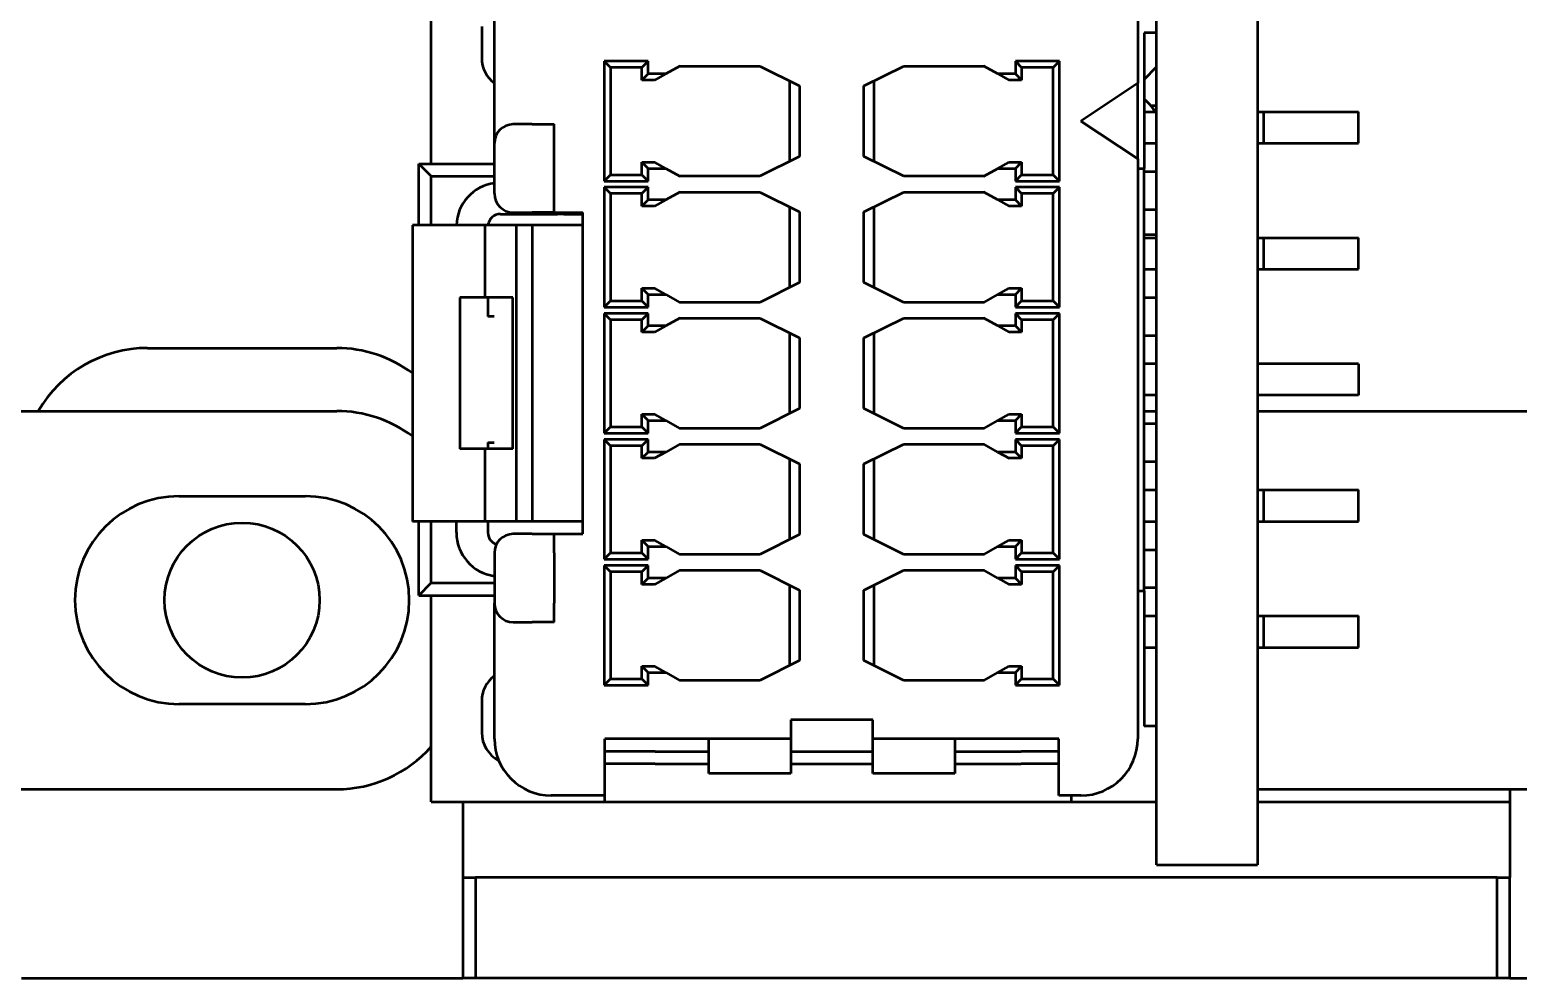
# Model space of a CAD drawing. Header units: millimetres. Extents: x 3118 to 4801, y 919 to 1849.
# Drawn here: x 3482.19 to 3505.79, y 1548.73 to 1563.78 of the extents above; entities that cross this region are included whole.
import ezdxf

# ---------------------------------------------------------------- set-up
doc = ezdxf.new("R2010")
doc.units = ezdxf.units.MM
doc.header["$LTSCALE"] = 1.8
doc.layers.add('외형선(ISO)', color=7, linetype='Continuous', lineweight=50)

msp = doc.modelspace()

# ---------------------------------------------------------------- linework, layer by layer
at = {"layer": '외형선(ISO)'}
for p, q in [((3501.66, 1567.527), (3501.66, 1550.527)), ((3488.56, 1561.652), (3488.56, 1564.927)), ((3500.06, 1563.727), (3500.06, 1564.927)), ((3489.56, 1561.977), (3489.56, 1564.127)), ((3499.76, 1564.127), (3499.76, 1562.927)), ((3489.36, 1563.827), (3489.36, 1563.327)), ((3500.06, 1563.727), (3499.86, 1563.727)), ((3499.86, 1563.727), (3499.86, 1561.577)), ((3500.06, 1561.527), (3500.06, 1563.727)), ((3491.3, 1563.277), (3491.3, 1561.377)), ((3492, 1563.277), (3491.3, 1563.277)), ((3491.3, 1563.277), (3491.4, 1563.177)), ((3492, 1563.277), (3491.9, 1563.177)), ((3492, 1563.077), (3492, 1563.277)), ((3497.82, 1563.277), (3497.82, 1563.077)), ((3498.52, 1563.277), (3497.82, 1563.277)), ((3497.82, 1563.277), (3497.92, 1563.177)), ((3498.52, 1563.277), (3498.42, 1563.177)), ((3498.52, 1561.377), (3498.52, 1563.277)), ((3491.4, 1563.177), (3491.4, 1561.477)), ((3491.9, 1563.177), (3491.4, 1563.177)), ((3491.9, 1562.977), (3491.9, 1563.177)), ((3492, 1563.077), (3491.9, 1562.977)), ((3492.277, 1563.077), (3492, 1563.077)), ((3492.277, 1563.077), (3492.1, 1562.977)), ((3492.5, 1563.202), (3492.277, 1563.077)), ((3492.5, 1563.202), (3493.77, 1563.202)), ((3493.77, 1563.202), (3494.4, 1562.887)), ((3495.42, 1562.887), (3496.05, 1563.202)), ((3496.05, 1563.202), (3497.32, 1563.202)), ((3497.542, 1563.077), (3497.32, 1563.202)), ((3497.82, 1563.077), (3497.542, 1563.077)), ((3497.542, 1563.077), (3497.72, 1562.977)), ((3497.82, 1563.077), (3497.92, 1562.977)), ((3498.42, 1563.177), (3497.92, 1563.177)), ((3497.92, 1563.177), (3497.92, 1562.977)), ((3498.42, 1561.477), (3498.42, 1563.177)), ((3499.86, 1562.987), (3500.06, 1563.187)), ((3492.1, 1562.977), (3491.9, 1562.977)), ((3494.24, 1562.967), (3494.24, 1561.687)), ((3494.4, 1562.887), (3494.4, 1561.767)), ((3495.42, 1561.767), (3495.42, 1562.887)), ((3495.58, 1561.687), (3495.58, 1562.967)), ((3497.92, 1562.977), (3497.72, 1562.977)), ((3499.76, 1562.927), (3498.86, 1562.327)), ((3499.76, 1561.727), (3499.76, 1562.927)), ((3499.965, 1562.577), (3500.06, 1562.577)), ((3498.86, 1562.327), (3499.76, 1561.727)), ((3499.86, 1562.477), (3500.06, 1562.477)), ((3501.66, 1562.477), (3501.76, 1562.477)), ((3501.76, 1562.477), (3503.26, 1562.477)), ((3501.76, 1561.977), (3501.76, 1562.477)), ((3503.26, 1561.977), (3503.26, 1562.477)), ((3490.16, 1562.277), (3489.86, 1562.277)), ((3490.16, 1562.277), (3490.51, 1562.277)), ((3490.51, 1561.977), (3490.51, 1562.277)), ((3489.56, 1561.177), (3489.56, 1561.977)), ((3490.51, 1561.177), (3490.51, 1561.977)), ((3499.86, 1561.977), (3500.06, 1561.977)), ((3501.66, 1561.977), (3501.76, 1561.977)), ((3501.76, 1561.977), (3503.26, 1561.977)), ((3488.56, 1561.452), (3488.36, 1561.652)), ((3488.36, 1560.677), (3488.36, 1561.652)), ((3488.36, 1561.652), (3489.56, 1561.652)), ((3491.9, 1561.677), (3492.1, 1561.677)), ((3491.9, 1561.477), (3491.9, 1561.677)), ((3492, 1561.577), (3491.9, 1561.677)), ((3492.277, 1561.577), (3492.1, 1561.677)), ((3494.4, 1561.767), (3493.77, 1561.452)), ((3496.05, 1561.452), (3495.42, 1561.767)), ((3497.542, 1561.577), (3497.72, 1561.677)), ((3497.72, 1561.677), (3497.92, 1561.677)), ((3497.82, 1561.577), (3497.92, 1561.677)), ((3497.92, 1561.677), (3497.92, 1561.477)), ((3499.76, 1561.727), (3499.76, 1552.527)), ((3488.56, 1561.452), (3489.56, 1561.452)), ((3488.56, 1560.677), (3488.56, 1561.452)), ((3491.3, 1561.377), (3491.4, 1561.477)), ((3491.3, 1561.377), (3492, 1561.377)), ((3491.4, 1561.477), (3491.9, 1561.477)), ((3492, 1561.377), (3491.9, 1561.477)), ((3492, 1561.577), (3492.277, 1561.577)), ((3492, 1561.377), (3492, 1561.577)), ((3492.277, 1561.577), (3492.5, 1561.452)), ((3493.77, 1561.452), (3492.5, 1561.452)), ((3497.32, 1561.452), (3496.05, 1561.452)), ((3497.32, 1561.452), (3497.542, 1561.577)), ((3497.542, 1561.577), (3497.82, 1561.577)), ((3497.82, 1561.577), (3497.82, 1561.377)), ((3497.82, 1561.377), (3497.92, 1561.477)), ((3497.82, 1561.377), (3498.52, 1561.377)), ((3497.92, 1561.477), (3498.42, 1561.477)), ((3498.52, 1561.377), (3498.42, 1561.477)), ((3499.76, 1561.577), (3499.86, 1561.577)), ((3499.86, 1554.877), (3499.86, 1561.577)), ((3499.86, 1561.527), (3500.06, 1561.527)), ((3500.06, 1560.927), (3500.06, 1561.527)), ((3490.51, 1560.877), (3490.51, 1561.177)), ((3491.3, 1561.277), (3491.3, 1559.377)), ((3492, 1561.277), (3491.3, 1561.277)), ((3491.3, 1561.277), (3491.4, 1561.177)), ((3491.4, 1561.177), (3491.4, 1559.477)), ((3491.9, 1561.177), (3491.4, 1561.177)), ((3492, 1561.277), (3491.9, 1561.177)), ((3491.9, 1560.977), (3491.9, 1561.177)), ((3492, 1561.077), (3492, 1561.277)), ((3492.5, 1561.202), (3492.277, 1561.077)), ((3492.5, 1561.202), (3493.77, 1561.202)), ((3493.77, 1561.202), (3494.4, 1560.887)), ((3495.42, 1560.887), (3496.05, 1561.202)), ((3496.05, 1561.202), (3497.32, 1561.202)), ((3497.542, 1561.077), (3497.32, 1561.202)), ((3497.82, 1561.277), (3497.82, 1561.077)), ((3498.52, 1561.277), (3497.82, 1561.277)), ((3497.82, 1561.277), (3497.92, 1561.177)), ((3498.42, 1561.177), (3497.92, 1561.177)), ((3497.92, 1561.177), (3497.92, 1560.977)), ((3498.52, 1561.277), (3498.42, 1561.177)), ((3498.42, 1559.477), (3498.42, 1561.177)), ((3498.52, 1559.377), (3498.52, 1561.277)), ((3492, 1561.077), (3491.9, 1560.977)), ((3492.1, 1560.977), (3491.9, 1560.977)), ((3492.277, 1561.077), (3492, 1561.077)), ((3492.277, 1561.077), (3492.1, 1560.977)), ((3494.24, 1560.967), (3494.24, 1559.687)), ((3495.58, 1559.687), (3495.58, 1560.967)), ((3497.82, 1561.077), (3497.542, 1561.077)), ((3497.542, 1561.077), (3497.72, 1560.977)), ((3497.92, 1560.977), (3497.72, 1560.977)), ((3497.82, 1561.077), (3497.92, 1560.977)), ((3499.86, 1560.927), (3500.06, 1560.927)), ((3500.06, 1559.527), (3500.06, 1560.927)), ((3489.41, 1560.677), (3488.26, 1560.677)), ((3488.26, 1560.677), (3488.26, 1555.977)), ((3489.91, 1560.677), (3489.41, 1560.677)), ((3489.41, 1560.677), (3489.41, 1559.527)), ((3489.657, 1560.852), (3490.51, 1560.852)), ((3489.86, 1560.877), (3490.16, 1560.877)), ((3489.91, 1555.977), (3489.91, 1560.677)), ((3490.16, 1560.677), (3489.91, 1560.677)), ((3490.51, 1560.877), (3490.16, 1560.877)), ((3490.306, 1560.677), (3490.16, 1560.677)), ((3490.16, 1560.677), (3490.16, 1555.977)), ((3490.806, 1560.677), (3490.306, 1560.677)), ((3490.51, 1560.877), (3490.51, 1560.852)), ((3490.51, 1560.877), (3490.96, 1560.877)), ((3490.51, 1560.852), (3490.56, 1560.852)), ((3490.56, 1560.877), (3490.56, 1560.852)), ((3490.66, 1560.852), (3490.56, 1560.852)), ((3490.66, 1560.877), (3490.66, 1560.852)), ((3490.66, 1560.852), (3490.96, 1560.852)), ((3490.96, 1560.677), (3490.806, 1560.677)), ((3490.96, 1555.777), (3490.96, 1560.877)), ((3494.4, 1560.887), (3494.4, 1559.767)), ((3495.42, 1559.767), (3495.42, 1560.887)), ((3499.86, 1560.527), (3500.06, 1560.527)), ((3499.86, 1560.477), (3500.06, 1560.477)), ((3501.66, 1560.477), (3501.76, 1560.477)), ((3501.76, 1560.477), (3503.26, 1560.477)), ((3501.76, 1559.977), (3501.76, 1560.477)), ((3503.26, 1559.977), (3503.26, 1560.477)), ((3499.86, 1559.977), (3500.06, 1559.977)), ((3501.66, 1559.977), (3501.76, 1559.977)), ((3501.76, 1559.977), (3503.26, 1559.977)), ((3494.4, 1559.767), (3493.77, 1559.452)), ((3496.05, 1559.452), (3495.42, 1559.767)), ((3489.41, 1559.527), (3489.01, 1559.527)), ((3489.01, 1559.527), (3489.01, 1557.127)), ((3489.855, 1559.527), (3489.41, 1559.527)), ((3489.457, 1559.527), (3489.457, 1559.227)), ((3489.855, 1557.127), (3489.855, 1559.527)), ((3491.9, 1559.677), (3492.1, 1559.677)), ((3491.9, 1559.477), (3491.9, 1559.677)), ((3492, 1559.577), (3491.9, 1559.677)), ((3492, 1559.577), (3492.277, 1559.577)), ((3492, 1559.377), (3492, 1559.577)), ((3492.277, 1559.577), (3492.1, 1559.677)), ((3492.277, 1559.577), (3492.5, 1559.452)), ((3497.32, 1559.452), (3497.542, 1559.577)), ((3497.542, 1559.577), (3497.72, 1559.677)), ((3497.542, 1559.577), (3497.82, 1559.577)), ((3497.72, 1559.677), (3497.92, 1559.677)), ((3497.82, 1559.577), (3497.92, 1559.677)), ((3497.82, 1559.577), (3497.82, 1559.377)), ((3497.92, 1559.677), (3497.92, 1559.477)), ((3499.86, 1559.527), (3500.06, 1559.527)), ((3500.06, 1558.927), (3500.06, 1559.527)), ((3491.3, 1559.377), (3491.4, 1559.477)), ((3491.3, 1559.377), (3492, 1559.377)), ((3491.3, 1559.277), (3491.3, 1557.377)), ((3492, 1559.277), (3491.3, 1559.277)), ((3491.3, 1559.277), (3491.4, 1559.177)), ((3491.4, 1559.477), (3491.9, 1559.477)), ((3492, 1559.377), (3491.9, 1559.477)), ((3492, 1559.277), (3491.9, 1559.177)), ((3492, 1559.077), (3492, 1559.277)), ((3493.77, 1559.452), (3492.5, 1559.452)), ((3497.32, 1559.452), (3496.05, 1559.452)), ((3497.82, 1559.377), (3497.92, 1559.477)), ((3497.82, 1559.377), (3498.52, 1559.377)), ((3497.82, 1559.277), (3497.82, 1559.077)), ((3498.52, 1559.277), (3497.82, 1559.277)), ((3497.82, 1559.277), (3497.92, 1559.177)), ((3497.92, 1559.477), (3498.42, 1559.477)), ((3498.52, 1559.377), (3498.42, 1559.477)), ((3498.52, 1559.277), (3498.42, 1559.177)), ((3498.52, 1557.377), (3498.52, 1559.277)), ((3489.557, 1559.227), (3489.457, 1559.227)), ((3491.4, 1559.177), (3491.4, 1557.477)), ((3491.9, 1559.177), (3491.4, 1559.177)), ((3491.9, 1558.977), (3491.9, 1559.177)), ((3492, 1559.077), (3491.9, 1558.977)), ((3492.277, 1559.077), (3492, 1559.077)), ((3492.277, 1559.077), (3492.1, 1558.977)), ((3492.5, 1559.202), (3492.277, 1559.077)), ((3492.5, 1559.202), (3493.77, 1559.202)), ((3493.77, 1559.202), (3494.4, 1558.887)), ((3495.42, 1558.887), (3496.05, 1559.202)), ((3496.05, 1559.202), (3497.32, 1559.202)), ((3497.542, 1559.077), (3497.32, 1559.202)), ((3497.82, 1559.077), (3497.542, 1559.077)), ((3497.542, 1559.077), (3497.72, 1558.977)), ((3497.82, 1559.077), (3497.92, 1558.977)), ((3498.42, 1559.177), (3497.92, 1559.177)), ((3497.92, 1559.177), (3497.92, 1558.977)), ((3498.42, 1557.477), (3498.42, 1559.177)), ((3492.1, 1558.977), (3491.9, 1558.977)), ((3494.24, 1558.967), (3494.24, 1557.687)), ((3494.4, 1558.887), (3494.4, 1557.767)), ((3495.42, 1557.767), (3495.42, 1558.887)), ((3495.58, 1557.687), (3495.58, 1558.967)), ((3497.92, 1558.977), (3497.72, 1558.977)), ((3499.86, 1558.927), (3500.06, 1558.927)), ((3500.06, 1557.527), (3500.06, 1558.927)), ((3484.06, 1558.727), (3487.06, 1558.727)), ((3500.06, 1558.477), (3499.86, 1558.477)), ((3503.26, 1558.477), (3501.66, 1558.477)), ((3503.26, 1558.477), (3503.26, 1557.977)), ((3500.06, 1557.977), (3499.86, 1557.977)), ((3503.26, 1557.977), (3501.66, 1557.977)), ((3478.06, 1557.727), (3487.06, 1557.727)), ((3491.9, 1557.677), (3492.1, 1557.677)), ((3491.9, 1557.477), (3491.9, 1557.677)), ((3492, 1557.577), (3491.9, 1557.677)), ((3492.277, 1557.577), (3492.1, 1557.677)), ((3494.4, 1557.767), (3493.77, 1557.452)), ((3496.05, 1557.452), (3495.42, 1557.767)), ((3497.542, 1557.577), (3497.72, 1557.677)), ((3497.72, 1557.677), (3497.92, 1557.677)), ((3497.82, 1557.577), (3497.92, 1557.677)), ((3497.92, 1557.677), (3497.92, 1557.477)), ((3499.86, 1557.727), (3500.06, 1557.727)), ((3501.66, 1557.727), (3510.66, 1557.727)), ((3491.3, 1557.377), (3491.4, 1557.477)), ((3491.3, 1557.377), (3492, 1557.377)), ((3491.4, 1557.477), (3491.9, 1557.477)), ((3492, 1557.377), (3491.9, 1557.477)), ((3492, 1557.577), (3492.277, 1557.577)), ((3492, 1557.377), (3492, 1557.577)), ((3492.277, 1557.577), (3492.5, 1557.452)), ((3493.77, 1557.452), (3492.5, 1557.452)), ((3497.32, 1557.452), (3496.05, 1557.452)), ((3497.32, 1557.452), (3497.542, 1557.577)), ((3497.542, 1557.577), (3497.82, 1557.577)), ((3497.82, 1557.577), (3497.82, 1557.377)), ((3497.82, 1557.377), (3497.92, 1557.477)), ((3497.82, 1557.377), (3498.52, 1557.377)), ((3497.92, 1557.477), (3498.42, 1557.477)), ((3498.52, 1557.377), (3498.42, 1557.477)), ((3499.86, 1557.527), (3500.06, 1557.527)), ((3500.06, 1556.927), (3500.06, 1557.527)), ((3489.457, 1557.227), (3489.457, 1557.127)), ((3489.457, 1557.227), (3489.557, 1557.227)), ((3491.3, 1557.277), (3491.3, 1555.377)), ((3492, 1557.277), (3491.3, 1557.277)), ((3491.3, 1557.277), (3491.4, 1557.177)), ((3491.4, 1557.177), (3491.4, 1555.477)), ((3491.9, 1557.177), (3491.4, 1557.177)), ((3492, 1557.277), (3491.9, 1557.177)), ((3491.9, 1556.977), (3491.9, 1557.177)), ((3492, 1557.077), (3492, 1557.277)), ((3492.5, 1557.202), (3492.277, 1557.077)), ((3492.5, 1557.202), (3493.77, 1557.202)), ((3493.77, 1557.202), (3494.4, 1556.887)), ((3495.42, 1556.887), (3496.05, 1557.202)), ((3496.05, 1557.202), (3497.32, 1557.202)), ((3497.542, 1557.077), (3497.32, 1557.202)), ((3497.82, 1557.277), (3497.82, 1557.077)), ((3498.52, 1557.277), (3497.82, 1557.277)), ((3497.82, 1557.277), (3497.92, 1557.177)), ((3498.42, 1557.177), (3497.92, 1557.177)), ((3497.92, 1557.177), (3497.92, 1556.977)), ((3498.52, 1557.277), (3498.42, 1557.177)), ((3498.42, 1555.477), (3498.42, 1557.177)), ((3498.52, 1555.377), (3498.52, 1557.277)), ((3489.41, 1557.127), (3489.01, 1557.127)), ((3489.855, 1557.127), (3489.41, 1557.127)), ((3489.41, 1557.127), (3489.41, 1555.977)), ((3492, 1557.077), (3491.9, 1556.977)), ((3492.1, 1556.977), (3491.9, 1556.977)), ((3492.277, 1557.077), (3492, 1557.077)), ((3492.277, 1557.077), (3492.1, 1556.977)), ((3494.24, 1556.967), (3494.24, 1555.687)), ((3495.58, 1555.687), (3495.58, 1556.967)), ((3497.82, 1557.077), (3497.542, 1557.077)), ((3497.542, 1557.077), (3497.72, 1556.977)), ((3497.92, 1556.977), (3497.72, 1556.977)), ((3497.82, 1557.077), (3497.92, 1556.977)), ((3499.86, 1556.927), (3500.06, 1556.927)), ((3500.06, 1555.527), (3500.06, 1556.927)), ((3494.4, 1556.887), (3494.4, 1555.767)), ((3495.42, 1555.767), (3495.42, 1556.887)), ((3499.86, 1556.477), (3500.06, 1556.477)), ((3501.66, 1556.477), (3501.76, 1556.477)), ((3501.76, 1556.477), (3503.26, 1556.477)), ((3501.76, 1555.977), (3501.76, 1556.477)), ((3503.26, 1555.977), (3503.26, 1556.477)), ((3484.56, 1556.377), (3486.56, 1556.377)), ((3489.41, 1555.977), (3488.26, 1555.977)), ((3488.36, 1554.802), (3488.36, 1555.977)), ((3488.56, 1555.002), (3488.56, 1555.977)), ((3488.957, 1555.802), (3488.957, 1555.977)), ((3489.91, 1555.977), (3489.41, 1555.977)), ((3489.457, 1555.977), (3489.457, 1555.802)), ((3490.16, 1555.977), (3489.91, 1555.977)), ((3490.306, 1555.977), (3490.16, 1555.977)), ((3490.806, 1555.977), (3490.306, 1555.977)), ((3490.96, 1555.977), (3490.806, 1555.977)), ((3499.86, 1555.977), (3500.06, 1555.977)), ((3501.66, 1555.977), (3501.76, 1555.977)), ((3501.76, 1555.977), (3503.26, 1555.977)), ((3490.16, 1555.777), (3489.86, 1555.777)), ((3490.16, 1555.777), (3490.51, 1555.777)), ((3490.51, 1555.777), (3490.96, 1555.777)), ((3490.51, 1555.477), (3490.51, 1555.777)), ((3494.4, 1555.767), (3493.77, 1555.452)), ((3496.05, 1555.452), (3495.42, 1555.767)), ((3489.56, 1555.477), (3489.56, 1554.677)), ((3490.51, 1555.477), (3490.51, 1554.677)), ((3491.3, 1555.377), (3491.4, 1555.477)), ((3491.4, 1555.477), (3491.9, 1555.477)), ((3491.9, 1555.677), (3492.1, 1555.677)), ((3491.9, 1555.477), (3491.9, 1555.677)), ((3492, 1555.577), (3491.9, 1555.677)), ((3492, 1555.377), (3491.9, 1555.477)), ((3492, 1555.577), (3492.277, 1555.577)), ((3492, 1555.377), (3492, 1555.577)), ((3492.277, 1555.577), (3492.1, 1555.677)), ((3492.277, 1555.577), (3492.5, 1555.452)), ((3497.32, 1555.452), (3497.542, 1555.577)), ((3497.542, 1555.577), (3497.72, 1555.677)), ((3497.542, 1555.577), (3497.82, 1555.577)), ((3497.72, 1555.677), (3497.92, 1555.677)), ((3497.82, 1555.577), (3497.92, 1555.677)), ((3497.82, 1555.577), (3497.82, 1555.377)), ((3497.82, 1555.377), (3497.92, 1555.477)), ((3497.92, 1555.677), (3497.92, 1555.477)), ((3497.92, 1555.477), (3498.42, 1555.477)), ((3498.52, 1555.377), (3498.42, 1555.477)), ((3499.86, 1555.527), (3500.06, 1555.527)), ((3500.06, 1554.927), (3500.06, 1555.527)), ((3491.3, 1555.377), (3492, 1555.377)), ((3491.3, 1555.277), (3491.3, 1553.377)), ((3492, 1555.277), (3491.3, 1555.277)), ((3491.3, 1555.277), (3491.4, 1555.177)), ((3492, 1555.277), (3491.9, 1555.177)), ((3492, 1555.077), (3492, 1555.277)), ((3493.77, 1555.452), (3492.5, 1555.452)), ((3497.32, 1555.452), (3496.05, 1555.452)), ((3497.82, 1555.377), (3498.52, 1555.377)), ((3497.82, 1555.277), (3497.82, 1555.077)), ((3498.52, 1555.277), (3497.82, 1555.277)), ((3497.82, 1555.277), (3497.92, 1555.177)), ((3498.52, 1555.277), (3498.42, 1555.177)), ((3498.52, 1553.377), (3498.52, 1555.277)), ((3491.4, 1555.177), (3491.4, 1553.477)), ((3491.9, 1555.177), (3491.4, 1555.177)), ((3491.9, 1554.977), (3491.9, 1555.177)), ((3492, 1555.077), (3491.9, 1554.977)), ((3492.277, 1555.077), (3492, 1555.077)), ((3492.277, 1555.077), (3492.1, 1554.977)), ((3492.5, 1555.202), (3492.277, 1555.077)), ((3492.5, 1555.202), (3493.77, 1555.202)), ((3493.77, 1555.202), (3494.4, 1554.887)), ((3495.42, 1554.887), (3496.05, 1555.202)), ((3496.05, 1555.202), (3497.32, 1555.202)), ((3497.542, 1555.077), (3497.32, 1555.202)), ((3497.82, 1555.077), (3497.542, 1555.077)), ((3497.542, 1555.077), (3497.72, 1554.977)), ((3497.82, 1555.077), (3497.92, 1554.977)), ((3498.42, 1555.177), (3497.92, 1555.177)), ((3497.92, 1555.177), (3497.92, 1554.977)), ((3498.42, 1553.477), (3498.42, 1555.177)), ((3488.36, 1554.802), (3488.56, 1555.002)), ((3488.36, 1554.802), (3489.56, 1554.802)), ((3488.56, 1555.002), (3489.56, 1555.002)), ((3488.56, 1551.527), (3488.56, 1554.802)), ((3492.1, 1554.977), (3491.9, 1554.977)), ((3494.24, 1554.967), (3494.24, 1553.687)), ((3494.4, 1554.887), (3494.4, 1553.767)), ((3495.42, 1553.767), (3495.42, 1554.887)), ((3495.58, 1553.687), (3495.58, 1554.967)), ((3497.92, 1554.977), (3497.72, 1554.977)), ((3499.76, 1554.877), (3499.86, 1554.877)), ((3499.86, 1554.927), (3500.06, 1554.927)), ((3499.86, 1554.877), (3499.86, 1552.727)), ((3500.06, 1552.727), (3500.06, 1554.927)), ((3489.56, 1552.527), (3489.56, 1554.677)), ((3490.51, 1554.377), (3490.51, 1554.677)), ((3489.86, 1554.377), (3490.16, 1554.377)), ((3490.51, 1554.377), (3490.16, 1554.377)), ((3499.86, 1554.477), (3500.06, 1554.477)), ((3501.66, 1554.477), (3501.76, 1554.477)), ((3501.76, 1554.477), (3503.26, 1554.477)), ((3501.76, 1553.977), (3501.76, 1554.477)), ((3503.26, 1553.977), (3503.26, 1554.477)), ((3499.86, 1553.977), (3500.06, 1553.977)), ((3501.66, 1553.977), (3501.76, 1553.977)), ((3501.76, 1553.977), (3503.26, 1553.977)), ((3491.9, 1553.677), (3492.1, 1553.677)), ((3492, 1553.577), (3491.9, 1553.677)), ((3491.9, 1553.477), (3491.9, 1553.677)), ((3492.277, 1553.577), (3492.1, 1553.677)), ((3494.4, 1553.767), (3493.77, 1553.452)), ((3496.05, 1553.452), (3495.42, 1553.767)), ((3497.542, 1553.577), (3497.72, 1553.677)), ((3497.72, 1553.677), (3497.92, 1553.677)), ((3497.82, 1553.577), (3497.92, 1553.677)), ((3497.92, 1553.677), (3497.92, 1553.477)), ((3491.3, 1553.377), (3491.4, 1553.477)), ((3491.3, 1553.377), (3492, 1553.377)), ((3491.4, 1553.477), (3491.9, 1553.477)), ((3492, 1553.377), (3491.9, 1553.477)), ((3492, 1553.577), (3492.277, 1553.577)), ((3492, 1553.377), (3492, 1553.577)), ((3492.277, 1553.577), (3492.5, 1553.452)), ((3493.77, 1553.452), (3492.5, 1553.452)), ((3497.32, 1553.452), (3496.05, 1553.452)), ((3497.32, 1553.452), (3497.542, 1553.577)), ((3497.542, 1553.577), (3497.82, 1553.577)), ((3497.82, 1553.577), (3497.82, 1553.377)), ((3497.82, 1553.377), (3497.92, 1553.477)), ((3497.82, 1553.377), (3498.52, 1553.377)), ((3497.92, 1553.477), (3498.42, 1553.477)), ((3498.52, 1553.377), (3498.42, 1553.477)), ((3489.36, 1553.127), (3489.36, 1552.627)), ((3486.56, 1553.077), (3484.56, 1553.077)), ((3495.56, 1552.827), (3494.26, 1552.827)), ((3494.26, 1552.827), (3494.26, 1552.527)), ((3495.56, 1552.527), (3495.56, 1552.827)), ((3500.06, 1552.727), (3499.86, 1552.727)), ((3500.06, 1551.527), (3500.06, 1552.727)), ((3494.26, 1552.527), (3491.31, 1552.527)), ((3491.31, 1551.627), (3491.31, 1552.527)), ((3492.96, 1551.977), (3492.96, 1552.527)), ((3494.26, 1552.527), (3494.26, 1551.977)), ((3498.51, 1552.527), (3495.56, 1552.527)), ((3495.56, 1551.977), (3495.56, 1552.527)), ((3496.86, 1552.527), (3496.86, 1551.977)), ((3498.51, 1551.627), (3498.51, 1552.527)), ((3492.11, 1552.327), (3491.31, 1552.327)), ((3492.11, 1552.327), (3492.96, 1552.327)), ((3494.26, 1552.327), (3495.56, 1552.327)), ((3496.86, 1552.327), (3497.91, 1552.327)), ((3498.51, 1552.327), (3497.91, 1552.327)), ((3492.11, 1552.127), (3491.31, 1552.127)), ((3492.11, 1552.127), (3492.96, 1552.127)), ((3494.26, 1551.977), (3492.96, 1551.977)), ((3494.26, 1552.127), (3495.56, 1552.127)), ((3496.86, 1551.977), (3495.56, 1551.977)), ((3496.86, 1552.127), (3497.91, 1552.127)), ((3498.51, 1552.127), (3497.91, 1552.127)), ((3478.06, 1551.727), (3487.06, 1551.727)), ((3501.66, 1551.727), (3510.66, 1551.727)), ((3505.66, 1551.727), (3505.66, 1550.327)), ((3488.56, 1551.527), (3491.31, 1551.527)), ((3489.06, 1551.527), (3489.06, 1550.327)), ((3491.31, 1551.627), (3490.46, 1551.627)), ((3491.31, 1551.527), (3491.31, 1551.627)), ((3491.31, 1551.527), (3492.11, 1551.527)), ((3492.11, 1551.527), (3497.91, 1551.527)), ((3497.91, 1551.527), (3498.71, 1551.527)), ((3498.86, 1551.627), (3498.51, 1551.627)), ((3498.71, 1551.527), (3498.71, 1551.627)), ((3498.71, 1551.527), (3500.06, 1551.527)), ((3500.06, 1550.527), (3500.06, 1551.527)), ((3501.66, 1551.527), (3505.66, 1551.527)), ((3500.06, 1550.527), (3501.66, 1550.527)), ((3489.06, 1550.327), (3489.06, 1548.727)), ((3489.06, 1550.327), (3489.26, 1550.327)), ((3489.26, 1550.327), (3489.26, 1548.727)), ((3505.46, 1550.327), (3489.26, 1550.327)), ((3505.46, 1550.327), (3505.66, 1550.327)), ((3505.46, 1548.727), (3505.46, 1550.327)), ((3505.66, 1548.727), (3505.66, 1550.327)), ((3482.06, 1548.727), (3489.06, 1548.727)), ((3489.26, 1548.727), (3489.06, 1548.727)), ((3505.46, 1548.727), (3489.26, 1548.727)), ((3505.66, 1548.727), (3505.46, 1548.727)), ((3505.66, 1548.727), (3512.66, 1548.727))]:
    msp.add_line(p, q, dxfattribs=at)
msp.add_circle((3485.56, 1554.727), 1.229, dxfattribs=at)
for centre, radius, start, end in [((3489.86, 1563.327), 0.5, 180, 233.1301), ((3499.51, 1562.187), 0.6, 28.9033, 54.3147), ((3489.86, 1561.977), 0.3, 90, 180), ((3489.657, 1560.652), 0.7, 97.965, 177.9533), ((3489.86, 1561.177), 0.3, 180, 270), ((3489.657, 1560.652), 0.2, 90, 172.8192), ((3484.06, 1556.727), 2, 90, 150), ((3487.06, 1556.727), 2, 53.1301, 90), ((3487.06, 1555.727), 2, 53.1301, 90), ((3484.56, 1554.727), 1.65, 90, 270), ((3486.56, 1554.727), 1.65, 270, 90), ((3489.657, 1555.802), 0.7, 180, 262.035), ((3489.657, 1555.802), 0.2, 180, 251.1699), ((3489.86, 1555.477), 0.3, 90, 180), ((3489.86, 1554.677), 0.3, 180, 270), ((3489.86, 1553.127), 0.5, 126.8699, 180), ((3489.86, 1552.627), 0.5, 180, 242.3363), ((3490.46, 1552.527), 0.9, 180, 270), ((3498.86, 1552.527), 0.9, 270, 0), ((3487.06, 1553.727), 2, 270, 318.5904)]:
    msp.add_arc(centre, radius, start, end, dxfattribs=at)

doc.saveas('drawing.dxf')
